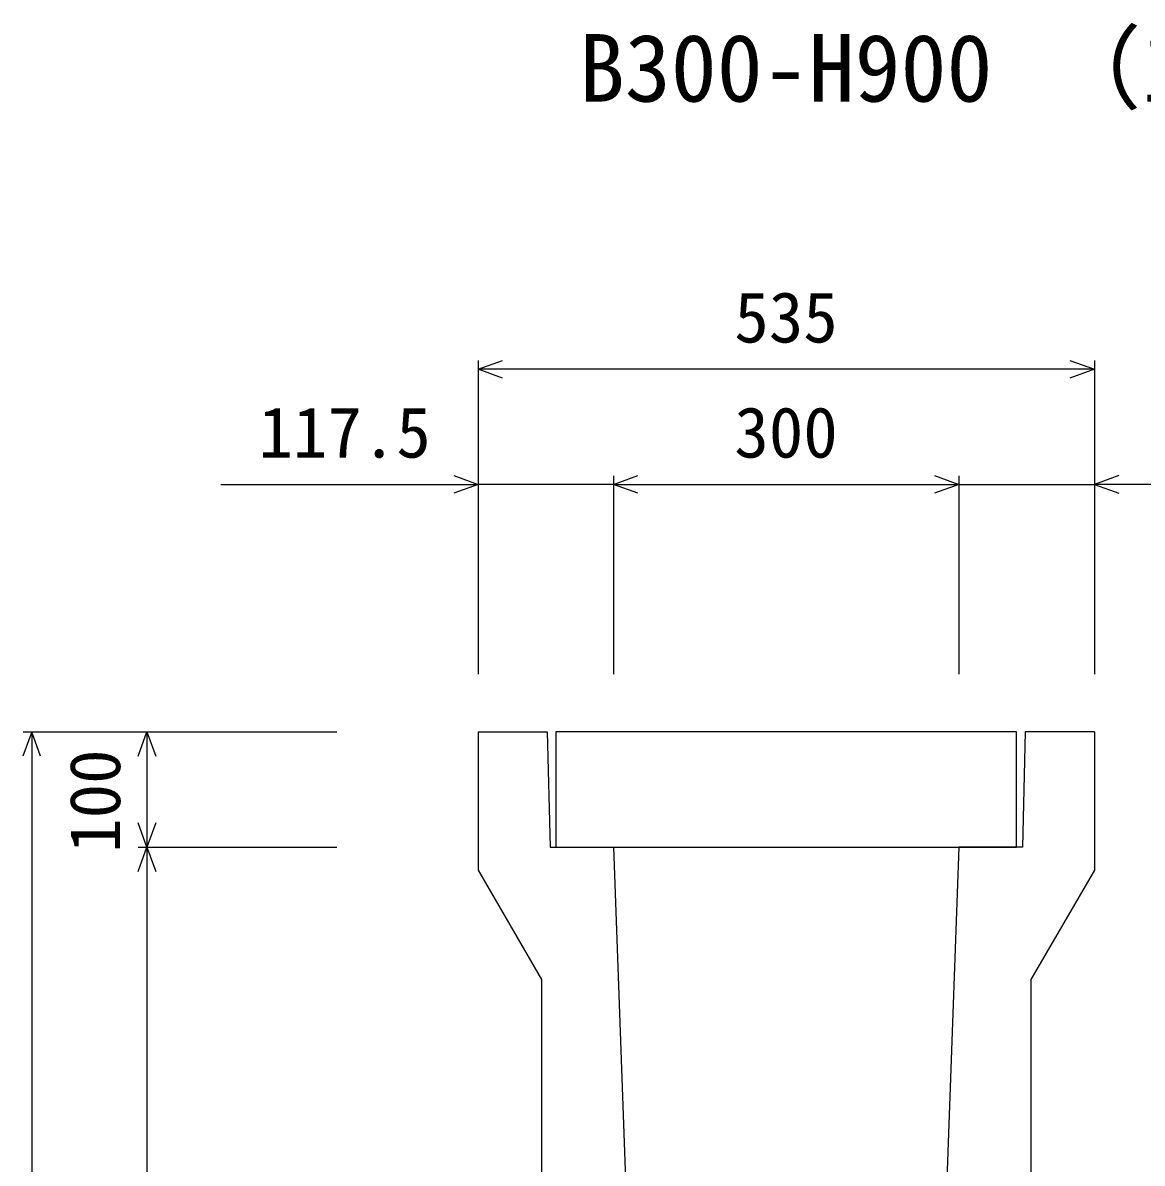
# Model space of a CAD drawing. Units: millimetres, scale not verified. Extents: x -25200 to 25200, y -8910 to 8910.
# Drawn here: x 14997 to 15969, y 2702 to 3692 of the extents above; entities that cross this region are included whole.
import ezdxf
from ezdxf.enums import TextEntityAlignment as Align

# ---------------------------------------------------------------- set-up
doc = ezdxf.new("R2010")
doc.units = ezdxf.units.MM
doc.header["$LTSCALE"] = 30
for name, color, linetype, lineweight in [('0-0_DIM', 7, 'Continuous', 25), ('0-2_HATCH', 6, 'Continuous', 25), ('0-5_OUTLINE', 3, 'Continuous', 25), ('0-6_TXT', 7, 'Continuous', 25)]:
    doc.layers.add(name, color=color, linetype=linetype, lineweight=lineweight)
doc.styles.add('ＭＳ ゴシック', font='')
doc.styles.get('ＭＳ ゴシック').set_extended_font_data('MS Gothic')

msp = doc.modelspace()

# ---------------------------------------------------------------- linework, layer by layer
at = {"layer": '0-0_DIM'}
for p, q in [((15392.28, 3398.8), (15392.28, 3126.3)), ((15927.28, 3398.8), (15927.28, 3126.3)), ((15927.28, 3391.3), (15392.28, 3391.3)), ((15509.78, 3298.8), (15509.78, 3126.3)), ((15809.78, 3298.8), (15809.78, 3126.3)), ((15168.9, 3291.3), (15392.28, 3291.3)), ((15509.78, 3291.3), (15392.28, 3291.3)), ((15509.78, 3291.3), (15809.78, 3291.3)), ((15809.78, 3291.3), (15927.28, 3291.3)), ((16150.66, 3291.3), (15927.28, 3291.3)), ((14997.28, 3076.3), (15269.78, 3076.3)), ((15004.78, 3076.3), (15004.78, 1981.3)), ((15104.78, 3076.3), (15104.78, 2976.3)), ((15097.28, 2976.3), (15269.78, 2976.3)), ((15104.78, 2976.3), (15104.78, 2076.3))]:
    msp.add_line(p, q, dxfattribs=at)
for points in [[(15413.42, 3383.6), (15392.28, 3391.3), (15413.42, 3398.99)], [(15906.14, 3398.99), (15927.28, 3391.3), (15906.14, 3383.6)], [(15371.14, 3298.99), (15392.28, 3291.3), (15371.14, 3283.6)], [(15530.92, 3283.6), (15509.78, 3291.3), (15530.92, 3298.99)], [(15788.64, 3298.99), (15809.78, 3291.3), (15788.64, 3283.6)], [(15948.42, 3298.99), (15927.28, 3291.3), (15948.42, 3283.6)], [(15012.48, 3055.15), (15004.78, 3076.3), (14997.08, 3055.15)], [(15097.08, 3055.15), (15104.78, 3076.3), (15112.47, 3055.15)], [(15112.47, 2997.44), (15104.78, 2976.3), (15097.08, 2997.44)], [(15097.08, 2955.15), (15104.78, 2976.3), (15112.47, 2955.15)]]:
    msp.add_lwpolyline(points, dxfattribs=at)
at = {"layer": '0-2_HATCH'}
msp.add_lwpolyline([(15459.78, 2976.3), (15859.78, 2976.3), (15859.78, 3076.3), (15459.78, 3076.3)], close=True, dxfattribs=at)
at = {"layer": '0-5_OUTLINE'}
for p, q in [((15392.28, 3076.3), (15392.28, 2956.3)), ((15867.28, 3076.3), (15864.78, 2976.3)), ((15927.28, 3076.3), (15867.28, 3076.3)), ((15454.78, 2976.3), (15509.78, 2976.3)), ((15509.78, 2976.3), (15540.54, 2124.49)), ((15809.78, 2976.3), (15779.02, 2124.49)), ((15864.78, 2976.3), (15809.78, 2976.3)), ((15392.28, 2956.3), (15447.28, 2861.3)), ((15447.28, 2861.3), (15447.28, 2141.3)), ((15872.28, 2861.3), (15872.28, 2141.3))]:
    msp.add_line(p, q, dxfattribs=at)
for points in [[(15392.28, 3076.3), (15452.28, 3076.3), (15454.78, 2976.3)], [(15927.28, 3076.3), (15927.28, 2956.3), (15872.28, 2861.3)]]:
    msp.add_lwpolyline(points, dxfattribs=at)

# ---------------------------------------------------------------- texts
at = {"layer": '0-0_DIM', "style": 'ＭＳ ゴシック'}
for s, p in [('535', (15614.78, 3401.3)), ('300', (15614.78, 3301.3)), ('117.5', (15201.67, 3301.3))]:
    msp.add_text(s, height=43.99, dxfattribs=at).set_placement(p, align=Align.BOTTOM_LEFT)
msp.add_text('100', height=43.99, rotation=90, dxfattribs=at).set_placement((15094.78, 2971.3), align=Align.BOTTOM_LEFT)
at = {"layer": '0-6_TXT', "style": 'ＭＳ ゴシック'}
for s, p in [('（1237kg）', (15888.15, 3606.08)), ('B300-H900', (15479.78, 3606.08))]:
    msp.add_text(s, height=58.65, dxfattribs=at).set_placement(p, align=Align.BOTTOM_LEFT)

doc.saveas('drawing.dxf')
